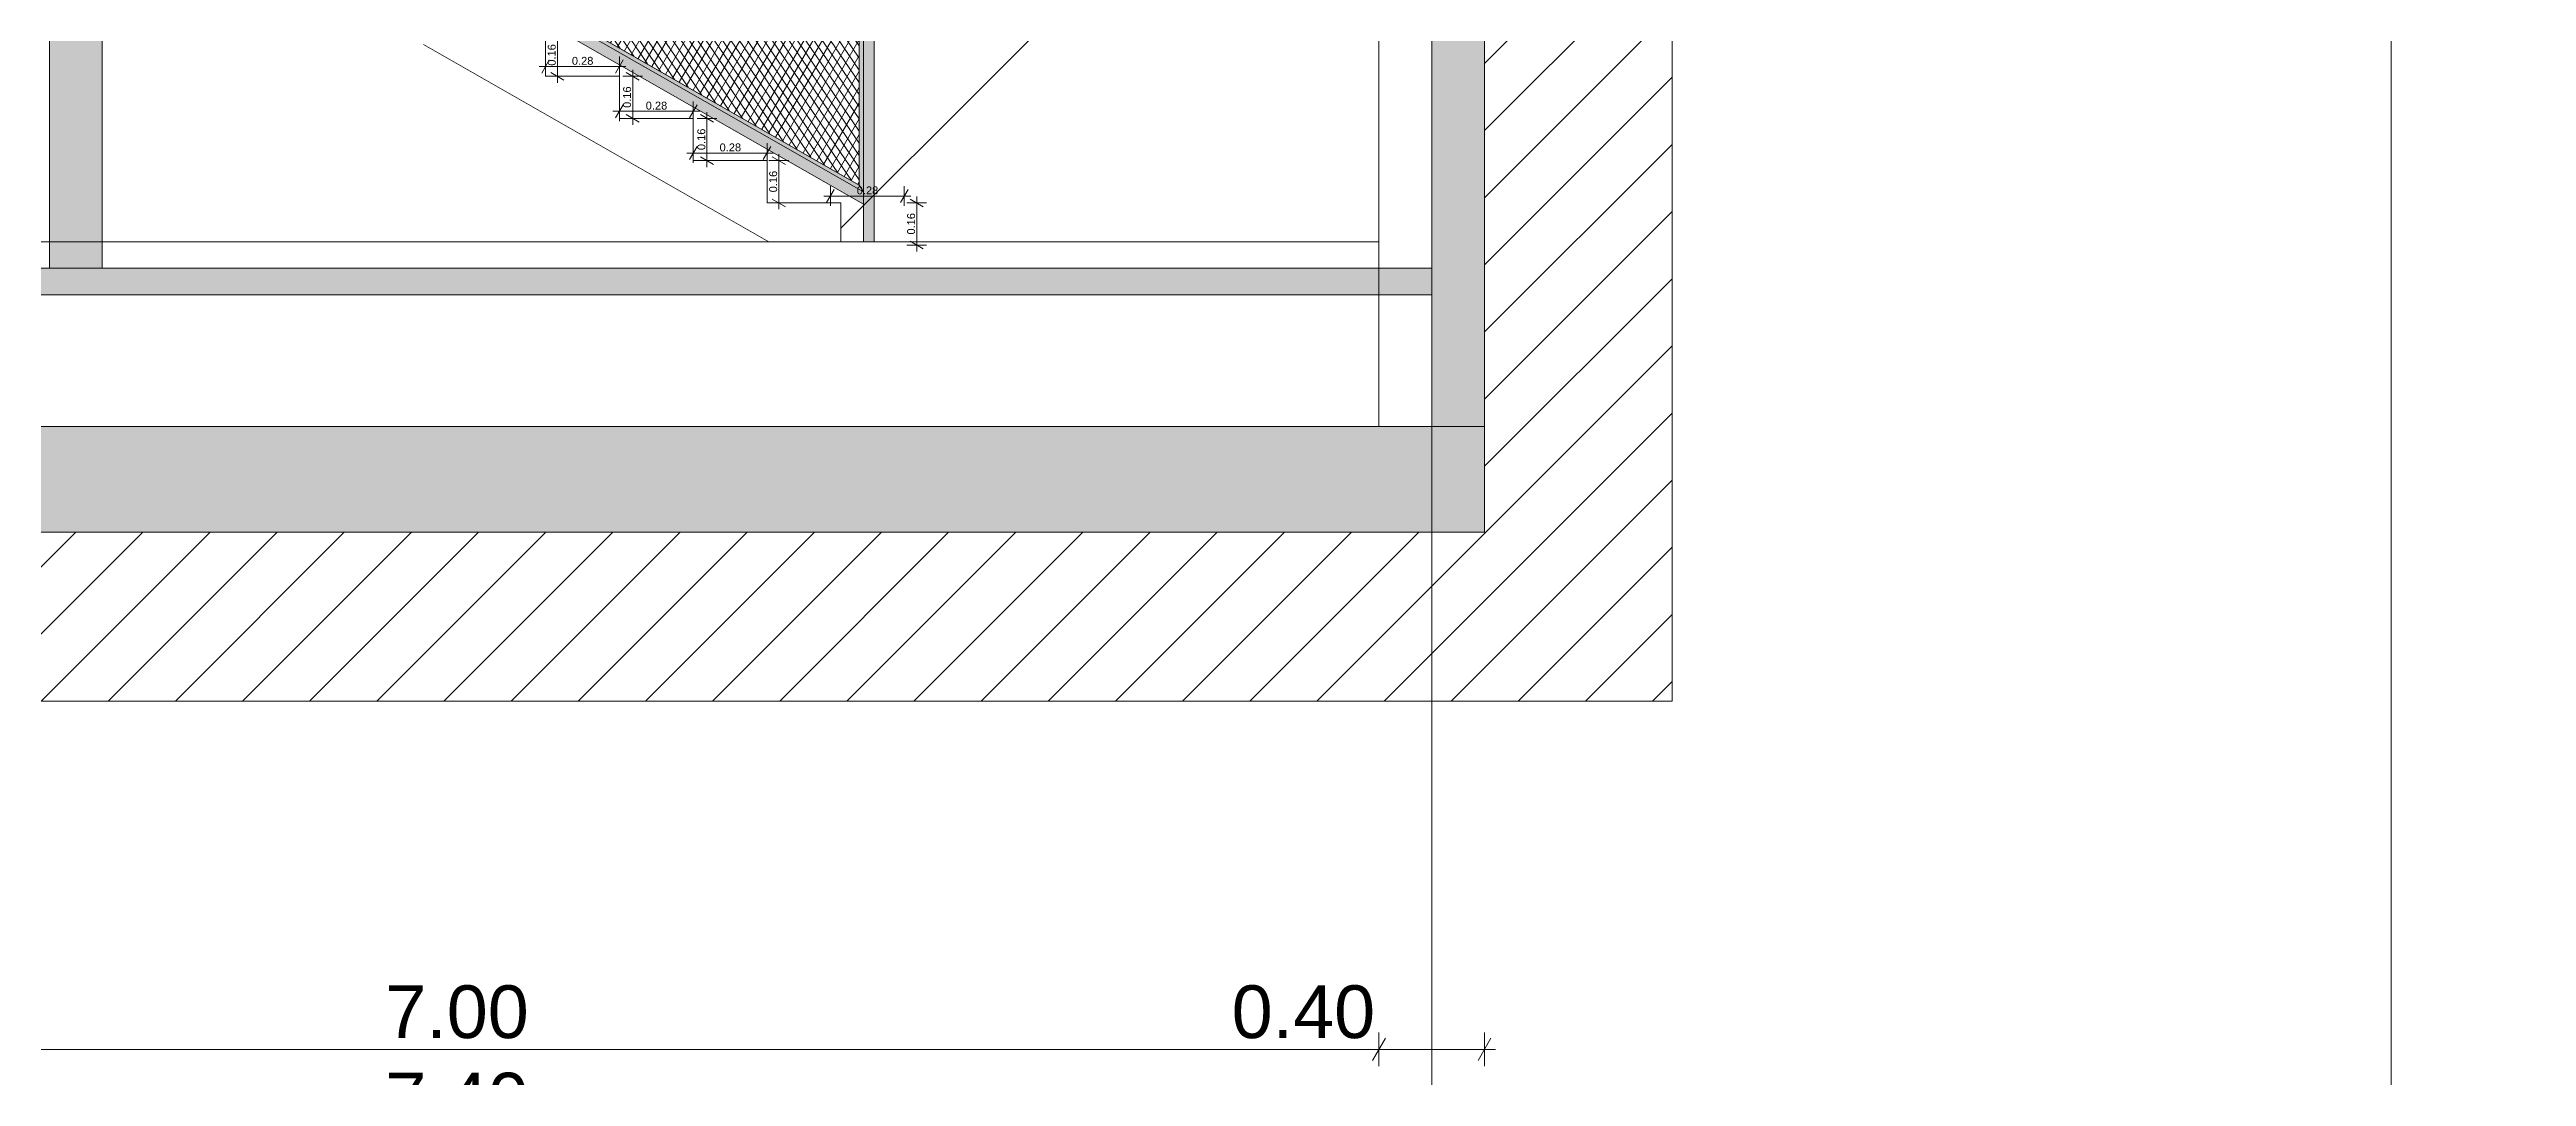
# Model space of a CAD drawing. Header units: millimetres. Extents: x 475206255 to 476720147, y 4620882299 to 4621447368.
# Drawn here: x 475515140 to 475524530, y 4621079088 to 4621082981 of the extents above; entities that cross this region are included whole.
import ezdxf

# ---------------------------------------------------------------- set-up
doc = ezdxf.new("R2010")
doc.units = ezdxf.units.MM
doc.header["$MEASUREMENT"] = 0
for name, color, linetype, lineweight in [('0_0 Architecture_Pen_No__7', 7, 'Continuous', 0), ('0_0 Architecture_Pen_No__8', 8, 'Continuous', 0), ('2D Drafting - General_Pen_No__250_Pen_No__7', 7, 'Continuous', 0), ('2D Drafting - General_Pen_No__250_Pen_No__7_Pen_No__154', 154, 'Continuous', 0), ('2D Drafting - General_Pen_No__250_Pen_No__7_Pen_No__250', 7, 'Continuous', 0), ('2D Drafting - General_Pen_No__250_Pen_No__7_Pen_No__7', 7, 'Continuous', 0), ('gegmebi_Pen_No__7_Pen_No__250', 7, 'Continuous', 0), ('gegmebi_Pen_No__7_Pen_No__7_Pen_No__5', 5, 'Continuous', 0), ('kar-panjara_Pen_No__7_Pen_No__250', 7, 'Continuous', 0), ('New_2D Drafting - General_Pen_No__1', 1, 'Continuous', 0), ('New_2D Drafting - General_Pen_No__4', 7, 'Continuous', 0), ('New_2D Drafting - General_Pen_No__7_Pen_No__250', 7, 'Continuous', 0), ('New_2D Drafting - General_Pen_No__7_Pen_No__7', 7, 'Continuous', 0), ('New_Doors_Pen_No__7_Pen_No__7_Pen_No__250', 7, 'Continuous', 0), ('New_Structural - Bearing_Pen_No__1', 1, 'Continuous', 0), ('reg_nak_Pen_No__250', 7, 'Continuous', 0), ('zoma_Pen_No__142', 142, 'Continuous', 0), ('zoma_Pen_No__5_Pen_No__5_Pen_No__142', 142, 'Continuous', 0)]:
    doc.layers.add(name, color=color, linetype=linetype, lineweight=lineweight)
doc.layers.add('zoma', color=7, linetype='Continuous')
doc.styles.add('GENERATED_STYLE_2', font='arial.ttf')
doc.dimstyles.new('GENERATED_STYLE__2', dxfattribs={"dimtxt": 30.000001, "dimasz": 38, "dimexe": 0.18, "dimexo": 3, "dimgap": 0, "dimtad": 1, "dimlfac": 0.001, "dimzin": 0, "dimdsep": 46, "dimtxsty": 'GENERATED_STYLE_2', "dimblk": 'ARROWHEAD_2', "dimblk1": 'ARROWHEAD_2', "dimblk2": 'ARROWHEAD_2', "dimcen": 0.09, "dimclrd": 142, "dimclre": 142, "dimclrt": 142, "dimadec": 0, "dimazin": 0, "dimtfac": 1, "dimtdec": 4, "dimtmove": 0, "dimatfit": 3, "dimfxl": 1, "dimtolj": 1, "dimtzin": 0, "dimarcsym": 0})
doc.dimstyles.new('GENERATED_STYLE__3', dxfattribs={"dimtxt": 200, "dimasz": 64.421331, "dimexe": 0.18, "dimexo": 3, "dimgap": 0, "dimtad": 1, "dimtih": 1, "dimtoh": 1, "dimlfac": 0.001, "dimzin": 0, "dimdsep": 46, "dimtxsty": 'GENERATED_STYLE_2', "dimblk": 'ARROWHEAD_2', "dimblk1": 'ARROWHEAD_2', "dimblk2": 'ARROWHEAD_2', "dimcen": 0.09, "dimclrd": 142, "dimclre": 142, "dimclrt": 142, "dimadec": 0, "dimazin": 0, "dimtfac": 1, "dimtdec": 4, "dimtmove": 0, "dimatfit": 3, "dimfxl": 1, "dimtolj": 1, "dimtzin": 0, "dimarcsym": 0})
doc.dimstyles.new('GENERATED_STYLE__4', dxfattribs={"dimtxt": 30.000001, "dimasz": 38, "dimexe": 0.18, "dimexo": 3, "dimgap": 0, "dimtad": 1, "dimtih": 1, "dimtoh": 1, "dimlfac": 0.001, "dimzin": 0, "dimdsep": 46, "dimtxsty": 'GENERATED_STYLE_2', "dimblk": 'ARROWHEAD_2', "dimblk1": 'ARROWHEAD_2', "dimblk2": 'ARROWHEAD_2', "dimcen": 0.09, "dimclrd": 142, "dimclre": 142, "dimclrt": 142, "dimadec": 0, "dimazin": 0, "dimtfac": 1, "dimtdec": 4, "dimtmove": 0, "dimatfit": 3, "dimfxl": 1, "dimtolj": 1, "dimtzin": 0, "dimarcsym": 0})

# ---------------------------------------------------------------- blocks, each defined once
blk = doc.blocks.new('*D36', base_point=(475826095.8, 4621095193.2))
at = {"layer": 'zoma_Pen_No__142', "color": 142, "linetype": 'Continuous', "lineweight": 0, "transparency": 16777216}
for p, q in [((475505379.7, 4621078417), (475505379.7, 4621078544.1)), ((475520579.7, 4621078417), (475520579.7, 4621078544.1)), ((475505338.3, 4621078480.5), (475505379.7, 4621078480.5)), ((475505404.2, 4621078522.9), (475505355.3, 4621078438.2)), ((475505379.7, 4621078480.5), (475520579.7, 4621078480.5)), ((475520555.2, 4621078438.2), (475520604.1, 4621078522.9)), ((475520579.7, 4621078480.5), (475520621.1, 4621078480.5))]:
    blk.add_line(p, q, dxfattribs=at)
at = {"layer": 'zoma_Pen_No__142', "color": 142, "lineweight": 0, "transparency": 16777216, "insert": (475512636.5, 4621078520.5), "char_height": 200, "attachment_point": 7, "style": 'GENERATED_STYLE_2'}
blk.add_mtext('\\A1;{\\pql;\\fArial|b0|i0|c204|p0;\\W1.000000;15.20}', dxfattribs=at)
blk = doc.blocks.new('ARROWHEAD_2')
at = {"color": 0, "linetype": 'Continuous', "lineweight": 0}
for p, q in [((0, 0), (-1, 0)), ((-0.38, -0.66), (0.38, 0.66))]:
    blk.add_line(p, q, dxfattribs=at)
blk = doc.blocks.new('*D40', base_point=(475826095.8, 4621095193.2))
at = {"layer": 'zoma_Pen_No__142', "color": 142, "linetype": 'Continuous', "lineweight": 0, "transparency": 16777216}
for p, q in [((475513204.2, 4621079233.1), (475513155.3, 4621079148.3)), ((475513179.7, 4621079127.1), (475513179.7, 4621079254.3)), ((475520204.1, 4621079233.1), (475520155.2, 4621079148.3)), ((475520179.7, 4621079127.1), (475520179.7, 4621079254.3)), ((475513179.7, 4621079190.7), (475520179.7, 4621079190.7))]:
    blk.add_line(p, q, dxfattribs=at)
at = {"layer": 'zoma_Pen_No__142', "color": 142, "lineweight": 0, "transparency": 16777216, "char_height": 200, "attachment_point": 7, "style": 'GENERATED_STYLE_2'}
for s, insert in [('\\A1;{\\pql;\\fArial|b0|i0|c204|p0;\\W1.000000;7.00}', (475516412.8, 4621079230.7)), ('\\A1;{\\pql;\\fArial|b0|i0|c204|p0;\\W1.000000;0.40}', (475519621.3, 4621079230.7))]:
    blk.add_mtext(s, dxfattribs=dict(at, insert=insert))
blk = doc.blocks.new('*D41', base_point=(475826095.8, 4621095193.2))
at = {"layer": 'zoma_Pen_No__142', "color": 142, "linetype": 'Continuous', "lineweight": 0, "transparency": 16777216}
for p, q in [((475520204.1, 4621079233.1), (475520155.2, 4621079148.3)), ((475520179.7, 4621079127.1), (475520179.7, 4621079254.3)), ((475520555.2, 4621079148.3), (475520604.1, 4621079233.1)), ((475520579.7, 4621079127.1), (475520579.7, 4621079254.3)), ((475520179.7, 4621079190.7), (475520579.7, 4621079190.7)), ((475520579.7, 4621079190.7), (475520621.1, 4621079190.7))]:
    blk.add_line(p, q, dxfattribs=at)
blk = doc.blocks.new('*D43', base_point=(475826095.8, 4621095193.2))
at = {"layer": 'zoma_Pen_No__142', "color": 142, "linetype": 'Continuous', "lineweight": 0, "transparency": 16777216}
for p, q in [((475512979.7, 4621078795.9), (475512979.7, 4621078923.1)), ((475520379.7, 4621078795.9), (475520379.7, 4621078923.1)), ((475513004.2, 4621078901.9), (475512955.3, 4621078817.1)), ((475512979.7, 4621078859.5), (475520379.7, 4621078859.5)), ((475520355.2, 4621078817.1), (475520404.1, 4621078901.9)), ((475520379.7, 4621078859.5), (475520421.1, 4621078859.5))]:
    blk.add_line(p, q, dxfattribs=at)
at = {"layer": 'zoma_Pen_No__142', "color": 142, "lineweight": 0, "transparency": 16777216, "insert": (475516412.8, 4621078899.5), "char_height": 200, "attachment_point": 7, "style": 'GENERATED_STYLE_2'}
blk.add_mtext('\\A1;{\\pql;\\fArial|b0|i0|c204|p0;\\W1.000000;7.40}', dxfattribs=at)
blk = doc.blocks.new('*D44', base_point=(475826095.8, 4621095193.2))
at = {"layer": 'zoma_Pen_No__142', "color": 142, "linetype": 'Continuous', "lineweight": 0, "transparency": 16777216}
for p, q in [((475518464.8, 4621082399.8), (475518389.8, 4621082399.8)), ((475518452.3, 4621082385.3), (475518402.3, 4621082414.2)), ((475518427.3, 4621082399.8), (475518427.3, 4621082424.2)), ((475518427.3, 4621082239.8), (475518427.3, 4621082399.8)), ((475518464.8, 4621082239.8), (475518389.8, 4621082239.8)), ((475518402.3, 4621082254.2), (475518452.3, 4621082225.3)), ((475518427.3, 4621082215.3), (475518427.3, 4621082239.8))]:
    blk.add_line(p, q, dxfattribs=at)
at = {"layer": 'zoma_Pen_No__142', "color": 142, "lineweight": 0, "transparency": 16777216, "insert": (475518421.3, 4621082279.7), "char_height": 30, "attachment_point": 7, "rotation": 90, "style": 'GENERATED_STYLE_2'}
blk.add_mtext('\\A1;{\\pql;\\fArial|b0|i0|c204|p0;\\W1.000000;0.16}', dxfattribs=at)
blk = doc.blocks.new('*D45', base_point=(475826095.8, 4621095193.2))
at = {"layer": 'zoma_Pen_No__142', "color": 142, "linetype": 'Continuous', "lineweight": 0, "transparency": 16777216}
for p, q in [((475517929.4, 4621082545.3), (475517879.4, 4621082574.2)), ((475517904.4, 4621082559.8), (475517904.4, 4621082584.2)), ((475517941.9, 4621082559.8), (475517866.9, 4621082559.8)), ((475517904.4, 4621082399.8), (475517904.4, 4621082559.8)), ((475517941.9, 4621082399.8), (475517866.9, 4621082399.8)), ((475517879.4, 4621082414.2), (475517929.4, 4621082385.3)), ((475517904.4, 4621082375.3), (475517904.4, 4621082399.8))]:
    blk.add_line(p, q, dxfattribs=at)
at = {"layer": 'zoma_Pen_No__142', "color": 142, "lineweight": 0, "transparency": 16777216, "insert": (475517898.4, 4621082439.7), "char_height": 30, "attachment_point": 7, "rotation": 90, "style": 'GENERATED_STYLE_2'}
blk.add_mtext('\\A1;{\\pql;\\fArial|b0|i0|c204|p0;\\W1.000000;0.16}', dxfattribs=at)
blk = doc.blocks.new('*D46', base_point=(475826095.8, 4621095193.2))
at = {"layer": 'zoma_Pen_No__142', "color": 142, "linetype": 'Continuous', "lineweight": 0, "transparency": 16777216}
for p, q in [((475517669.6, 4621082719.8), (475517594.6, 4621082719.8)), ((475517657.1, 4621082705.3), (475517607.1, 4621082734.2)), ((475517632.1, 4621082719.8), (475517632.1, 4621082744.2)), ((475517632.1, 4621082559.8), (475517632.1, 4621082719.8)), ((475517607.1, 4621082574.2), (475517657.1, 4621082545.3)), ((475517669.6, 4621082559.8), (475517594.6, 4621082559.8)), ((475517632.1, 4621082535.3), (475517632.1, 4621082559.8))]:
    blk.add_line(p, q, dxfattribs=at)
at = {"layer": 'zoma_Pen_No__142', "color": 142, "lineweight": 0, "transparency": 16777216, "insert": (475517626.1, 4621082599.7), "char_height": 30, "attachment_point": 7, "rotation": 90, "style": 'GENERATED_STYLE_2'}
blk.add_mtext('\\A1;{\\pql;\\fArial|b0|i0|c204|p0;\\W1.000000;0.16}', dxfattribs=at)
blk = doc.blocks.new('*D47', base_point=(475826095.8, 4621095193.2))
at = {"layer": 'zoma_Pen_No__142', "color": 142, "linetype": 'Continuous', "lineweight": 0, "transparency": 16777216}
for p, q in [((475517388, 4621082879.8), (475517313, 4621082879.8)), ((475517375.5, 4621082865.3), (475517325.5, 4621082894.2)), ((475517350.5, 4621082879.8), (475517350.5, 4621082904.2)), ((475517350.5, 4621082719.8), (475517350.5, 4621082879.8)), ((475517388, 4621082719.8), (475517313, 4621082719.8)), ((475517325.5, 4621082734.2), (475517375.5, 4621082705.3)), ((475517350.5, 4621082695.3), (475517350.5, 4621082719.8))]:
    blk.add_line(p, q, dxfattribs=at)
at = {"layer": 'zoma_Pen_No__142', "color": 142, "lineweight": 0, "transparency": 16777216, "insert": (475517344.5, 4621082759.7), "char_height": 30, "attachment_point": 7, "rotation": 90, "style": 'GENERATED_STYLE_2'}
blk.add_mtext('\\A1;{\\pql;\\fArial|b0|i0|c204|p0;\\W1.000000;0.16}', dxfattribs=at)
blk = doc.blocks.new('*D48', base_point=(475826095.8, 4621095193.2))
at = {"layer": 'zoma_Pen_No__142', "color": 142, "linetype": 'Continuous', "lineweight": 0, "transparency": 16777216}
for p, q in [((475517090, 4621083025.3), (475517040, 4621083054.2)), ((475517065, 4621083039.8), (475517065, 4621083064.2)), ((475517102.5, 4621083039.8), (475517027.5, 4621083039.8)), ((475517065, 4621082879.8), (475517065, 4621083039.8)), ((475517102.5, 4621082879.8), (475517027.5, 4621082879.8)), ((475517040, 4621082894.2), (475517090, 4621082865.3)), ((475517065, 4621082855.3), (475517065, 4621082879.8))]:
    blk.add_line(p, q, dxfattribs=at)
at = {"layer": 'zoma_Pen_No__142', "color": 142, "lineweight": 0, "transparency": 16777216, "insert": (475517059, 4621082919.7), "char_height": 30, "attachment_point": 7, "rotation": 90, "style": 'GENERATED_STYLE_2'}
blk.add_mtext('\\A1;{\\pql;\\fArial|b0|i0|c204|p0;\\W1.000000;0.16}', dxfattribs=at)
blk = doc.blocks.new('*D50', base_point=(475826095.8, 4621095193.2))
at = {"layer": 'zoma_Pen_No__142', "color": 142, "linetype": 'Continuous', "lineweight": 0, "transparency": 16777216}
for p, q in [((475517020, 4621082879.3), (475517020, 4621082954.3)), ((475517300, 4621082879.3), (475517300, 4621082954.3)), ((475516995.5, 4621082916.8), (475517020, 4621082916.8)), ((475517034.4, 4621082941.8), (475517005.5, 4621082891.8)), ((475517020, 4621082916.8), (475517300, 4621082916.8)), ((475517285.5, 4621082891.8), (475517314.4, 4621082941.8)), ((475517300, 4621082916.8), (475517324.4, 4621082916.8))]:
    blk.add_line(p, q, dxfattribs=at)
at = {"layer": 'zoma_Pen_No__142', "color": 142, "lineweight": 0, "transparency": 16777216, "insert": (475517119.9, 4621082922.8), "char_height": 30, "attachment_point": 7, "style": 'GENERATED_STYLE_2'}
blk.add_mtext('\\A1;{\\pql;\\fArial|b0|i0|c204|p0;\\W1.000000;0.28}', dxfattribs=at)
blk = doc.blocks.new('*D52', base_point=(475826095.8, 4621095193.2))
at = {"layer": 'zoma_Pen_No__142', "color": 142, "linetype": 'Continuous', "lineweight": 0, "transparency": 16777216}
for p, q in [((475517314.4, 4621082772), (475517285.5, 4621082722)), ((475517300, 4621082709.5), (475517300, 4621082784.5)), ((475517565.5, 4621082722), (475517594.4, 4621082772)), ((475517580, 4621082709.5), (475517580, 4621082784.5)), ((475517275.5, 4621082747), (475517300, 4621082747)), ((475517300, 4621082747), (475517580, 4621082747)), ((475517580, 4621082747), (475517604.4, 4621082747))]:
    blk.add_line(p, q, dxfattribs=at)
at = {"layer": 'zoma_Pen_No__142', "color": 142, "lineweight": 0, "transparency": 16777216, "insert": (475517399.9, 4621082753), "char_height": 30, "attachment_point": 7, "style": 'GENERATED_STYLE_2'}
blk.add_mtext('\\A1;{\\pql;\\fArial|b0|i0|c204|p0;\\W1.000000;0.28}', dxfattribs=at)
blk = doc.blocks.new('*D53', base_point=(475826095.8, 4621095193.2))
at = {"layer": 'zoma_Pen_No__142', "color": 142, "linetype": 'Continuous', "lineweight": 0, "transparency": 16777216}
for p, q in [((475517555.5, 4621082588.6), (475517580, 4621082588.6)), ((475517594.4, 4621082613.6), (475517565.5, 4621082563.6)), ((475517580, 4621082551.1), (475517580, 4621082626.1)), ((475517580, 4621082588.6), (475517860, 4621082588.6)), ((475517845.5, 4621082563.6), (475517874.4, 4621082613.6)), ((475517860, 4621082551.1), (475517860, 4621082626.1)), ((475517860, 4621082588.6), (475517884.4, 4621082588.6))]:
    blk.add_line(p, q, dxfattribs=at)
at = {"layer": 'zoma_Pen_No__142', "color": 142, "lineweight": 0, "transparency": 16777216, "insert": (475517679.9, 4621082594.6), "char_height": 30, "attachment_point": 7, "style": 'GENERATED_STYLE_2'}
blk.add_mtext('\\A1;{\\pql;\\fArial|b0|i0|c204|p0;\\W1.000000;0.28}', dxfattribs=at)
blk = doc.blocks.new('*D54', base_point=(475826095.8, 4621095193.2))
at = {"layer": 'zoma_Pen_No__142', "color": 142, "linetype": 'Continuous', "lineweight": 0, "transparency": 16777216}
for p, q in [((475518075.5, 4621082425.6), (475518100, 4621082425.6)), ((475518114.4, 4621082450.6), (475518085.5, 4621082400.6)), ((475518100, 4621082388.1), (475518100, 4621082463.1)), ((475518100, 4621082425.6), (475518380, 4621082425.6)), ((475518365.5, 4621082400.6), (475518394.4, 4621082450.6)), ((475518380, 4621082388.1), (475518380, 4621082463.1)), ((475518380, 4621082425.6), (475518404.4, 4621082425.6))]:
    blk.add_line(p, q, dxfattribs=at)
at = {"layer": 'zoma_Pen_No__142', "color": 142, "lineweight": 0, "transparency": 16777216, "insert": (475518199.9, 4621082431.6), "char_height": 30, "attachment_point": 7, "style": 'GENERATED_STYLE_2'}
blk.add_mtext('\\A1;{\\pql;\\fArial|b0|i0|c204|p0;\\W1.000000;0.28}', dxfattribs=at)
blk = doc.blocks.new('*D72', base_point=(475826095.8, 4621095193.2))
at = {"layer": 'zoma_Pen_No__142', "color": 142, "linetype": 'Continuous', "lineweight": 0, "transparency": 16777216}
for p, q in [((475515315.3, 4621083247.3), (475515339.8, 4621083247.3)), ((475515354.2, 4621083272.3), (475515325.4, 4621083222.3)), ((475515339.8, 4621083209.8), (475515339.8, 4621083284.8)), ((475515339.8, 4621083247.3), (475516740, 4621083247.3)), ((475516725.6, 4621083222.3), (475516754.4, 4621083272.3)), ((475516740, 4621083209.8), (475516740, 4621083284.8)), ((475516740, 4621083247.3), (475516764.5, 4621083247.3))]:
    blk.add_line(p, q, dxfattribs=at)
at = {"layer": 'zoma_Pen_No__142', "color": 142, "lineweight": 0, "transparency": 16777216, "insert": (475515999.9, 4621083253.3), "char_height": 30, "attachment_point": 7, "style": 'GENERATED_STYLE_2'}
blk.add_mtext('\\A1;{\\pql;\\fArial|b0|i0|c204|p0;\\W1.000000;1.40}', dxfattribs=at)
blk = doc.blocks.new('*D79', base_point=(475826095.8, 4621095193.2))
at = {"layer": 'zoma_Pen_No__142', "color": 142, "linetype": 'Continuous', "lineweight": 0, "transparency": 16777216}
for p, q in [((475518464.8, 4621082399.8), (475518389.8, 4621082399.8)), ((475518452.3, 4621082385.3), (475518402.3, 4621082414.2)), ((475518427.3, 4621082399.8), (475518427.3, 4621082424.2)), ((475518427.3, 4621082239.8), (475518427.3, 4621082399.8)), ((475518464.8, 4621082239.8), (475518389.8, 4621082239.8)), ((475518402.3, 4621082254.2), (475518452.3, 4621082225.3)), ((475518427.3, 4621082215.3), (475518427.3, 4621082239.8))]:
    blk.add_line(p, q, dxfattribs=at)
at = {"layer": 'zoma_Pen_No__142', "color": 142, "lineweight": 0, "transparency": 16777216, "insert": (475518421.3, 4621082279.7), "char_height": 30, "attachment_point": 7, "rotation": 90, "style": 'GENERATED_STYLE_2'}
blk.add_mtext('\\A1;{\\pql;\\fArial|b0|i0|c204|p0;\\W1.000000;0.16}', dxfattribs=at)
blk = doc.blocks.new('*D80', base_point=(475826095.8, 4621095193.2))
at = {"layer": 'zoma_Pen_No__142', "color": 142, "linetype": 'Continuous', "lineweight": 0, "transparency": 16777216}
for p, q in [((475517929.4, 4621082545.3), (475517879.4, 4621082574.2)), ((475517904.4, 4621082559.8), (475517904.4, 4621082584.2)), ((475517941.9, 4621082559.8), (475517866.9, 4621082559.8)), ((475517904.4, 4621082399.8), (475517904.4, 4621082559.8)), ((475517941.9, 4621082399.8), (475517866.9, 4621082399.8)), ((475517879.4, 4621082414.2), (475517929.4, 4621082385.3)), ((475517904.4, 4621082375.3), (475517904.4, 4621082399.8))]:
    blk.add_line(p, q, dxfattribs=at)
at = {"layer": 'zoma_Pen_No__142', "color": 142, "lineweight": 0, "transparency": 16777216, "insert": (475517898.4, 4621082439.7), "char_height": 30, "attachment_point": 7, "rotation": 90, "style": 'GENERATED_STYLE_2'}
blk.add_mtext('\\A1;{\\pql;\\fArial|b0|i0|c204|p0;\\W1.000000;0.16}', dxfattribs=at)
blk = doc.blocks.new('*D81', base_point=(475826095.8, 4621095193.2))
at = {"layer": 'zoma_Pen_No__142', "color": 142, "linetype": 'Continuous', "lineweight": 0, "transparency": 16777216}
for p, q in [((475517669.6, 4621082719.8), (475517594.6, 4621082719.8)), ((475517657.1, 4621082705.3), (475517607.1, 4621082734.2)), ((475517632.1, 4621082719.8), (475517632.1, 4621082744.2)), ((475517632.1, 4621082559.8), (475517632.1, 4621082719.8)), ((475517607.1, 4621082574.2), (475517657.1, 4621082545.3)), ((475517669.6, 4621082559.8), (475517594.6, 4621082559.8)), ((475517632.1, 4621082535.3), (475517632.1, 4621082559.8))]:
    blk.add_line(p, q, dxfattribs=at)
at = {"layer": 'zoma_Pen_No__142', "color": 142, "lineweight": 0, "transparency": 16777216, "insert": (475517626.1, 4621082599.7), "char_height": 30, "attachment_point": 7, "rotation": 90, "style": 'GENERATED_STYLE_2'}
blk.add_mtext('\\A1;{\\pql;\\fArial|b0|i0|c204|p0;\\W1.000000;0.16}', dxfattribs=at)
blk = doc.blocks.new('*D82', base_point=(475826095.8, 4621095193.2))
at = {"layer": 'zoma_Pen_No__142', "color": 142, "linetype": 'Continuous', "lineweight": 0, "transparency": 16777216}
for p, q in [((475517388, 4621082879.8), (475517313, 4621082879.8)), ((475517375.5, 4621082865.3), (475517325.5, 4621082894.2)), ((475517350.5, 4621082879.8), (475517350.5, 4621082904.2)), ((475517350.5, 4621082719.8), (475517350.5, 4621082879.8)), ((475517388, 4621082719.8), (475517313, 4621082719.8)), ((475517325.5, 4621082734.2), (475517375.5, 4621082705.3)), ((475517350.5, 4621082695.3), (475517350.5, 4621082719.8))]:
    blk.add_line(p, q, dxfattribs=at)
at = {"layer": 'zoma_Pen_No__142', "color": 142, "lineweight": 0, "transparency": 16777216, "insert": (475517344.5, 4621082759.7), "char_height": 30, "attachment_point": 7, "rotation": 90, "style": 'GENERATED_STYLE_2'}
blk.add_mtext('\\A1;{\\pql;\\fArial|b0|i0|c204|p0;\\W1.000000;0.16}', dxfattribs=at)
blk = doc.blocks.new('*D83', base_point=(475826095.8, 4621095193.2))
at = {"layer": 'zoma_Pen_No__142', "color": 142, "linetype": 'Continuous', "lineweight": 0, "transparency": 16777216}
for p, q in [((475517090, 4621083025.3), (475517040, 4621083054.2)), ((475517065, 4621083039.8), (475517065, 4621083064.2)), ((475517102.5, 4621083039.8), (475517027.5, 4621083039.8)), ((475517065, 4621082879.8), (475517065, 4621083039.8)), ((475517102.5, 4621082879.8), (475517027.5, 4621082879.8)), ((475517040, 4621082894.2), (475517090, 4621082865.3)), ((475517065, 4621082855.3), (475517065, 4621082879.8))]:
    blk.add_line(p, q, dxfattribs=at)
at = {"layer": 'zoma_Pen_No__142', "color": 142, "lineweight": 0, "transparency": 16777216, "insert": (475517059, 4621082919.7), "char_height": 30, "attachment_point": 7, "rotation": 90, "style": 'GENERATED_STYLE_2'}
blk.add_mtext('\\A1;{\\pql;\\fArial|b0|i0|c204|p0;\\W1.000000;0.16}', dxfattribs=at)
blk = doc.blocks.new('*D1600', base_point=(475826095.8, 4621095193.2))
at = {"layer": 'zoma_Pen_No__142', "color": 142, "linetype": 'Continuous', "lineweight": 0, "transparency": 16777216}
for p, q in [((475512136.3, 4621038370.2), (475512087.3, 4621038285.5)), ((475512111.8, 4621038264.3), (475512111.8, 4621038391.4)), ((475518636.3, 4621038370.2), (475518587.3, 4621038285.5)), ((475518611.8, 4621038264.3), (475518611.8, 4621038391.4)), ((475512111.8, 4621038327.9), (475518611.8, 4621038327.9))]:
    blk.add_line(p, q, dxfattribs=at)
at = {"layer": 'zoma_Pen_No__142', "color": 142, "lineweight": 0, "transparency": 16777216, "char_height": 200, "attachment_point": 7, "style": 'GENERATED_STYLE_2'}
for s, insert in [('\\A1;{\\pql;\\fArial|b0|i0|c204|p0;\\W1.000000;6.50}', (475515094.9, 4621038367.9)), ('\\A1;{\\pql;\\fArial|b0|i0|c204|p0;\\W1.000000;0.40}', (475518053.5, 4621038367.9))]:
    blk.add_mtext(s, dxfattribs=dict(at, insert=insert))
blk = doc.blocks.new('*D1601', base_point=(475826095.8, 4621095193.2))
at = {"layer": 'zoma_Pen_No__142', "color": 142, "linetype": 'Continuous', "lineweight": 0, "transparency": 16777216}
for p, q in [((475518636.3, 4621038370.2), (475518587.3, 4621038285.5)), ((475518611.8, 4621038264.3), (475518611.8, 4621038391.4)), ((475518987.3, 4621038285.5), (475519036.3, 4621038370.2)), ((475519011.8, 4621038264.3), (475519011.8, 4621038391.4)), ((475518611.8, 4621038327.9), (475519011.8, 4621038327.9)), ((475519011.8, 4621038327.9), (475519053.2, 4621038327.9))]:
    blk.add_line(p, q, dxfattribs=at)

msp = doc.modelspace()

# ---------------------------------------------------------------- hatches: boundary and pattern name
at = {"layer": '0_0 Architecture_Pen_No__8', "linetype": 'Continuous', "lineweight": 0, "true_color": 0x404040}
msp.add_hatch(color=250, dxfattribs=at).paths.add_polyline_path([(475505379.722, 4621081551.617), (475517539.643, 4621081551.617), (475517980.8, 4621081551.617), (475520579.679, 4621081551.617), (475520579.679, 4621081151.617), (475517939.8, 4621081151.617), (475505379.75, 4621081151.617)])
at = {"layer": '2D Drafting - General_Pen_No__250_Pen_No__7', "linetype": 'Continuous', "lineweight": 0}
msp.add_hatch(color=7, dxfattribs=at).paths.add_polyline_path([(475505379.456, 4621082151.617), (475520379.679, 4621082151.617), (475520379.679, 4621082051.617), (475505379.456, 4621082051.617)])
at = {"layer": '2D Drafting - General_Pen_No__250_Pen_No__7_Pen_No__154', "linetype": 'Continuous', "lineweight": 0}
msp.add_hatch(color=154, dxfattribs=at).paths.add_polyline_path([(475520579.679, 4621081551.617), (475520379.679, 4621081551.617), (475520379.679, 4621084101.757), (475520579.679, 4621084101.757)])
at = {"layer": '2D Drafting - General_Pen_No__250_Pen_No__7_Pen_No__7', "linetype": 'Continuous', "lineweight": 0}
msp.add_hatch(color=7, dxfattribs=at).paths.add_polyline_path([(475515139.89, 4621097271.664), (475515139.89, 4621082151.617), (475515339.89, 4621082151.617), (475515339.89, 4621097271.664)])
at = {"layer": 'New_2D Drafting - General_Pen_No__1', "linetype": 'Continuous', "lineweight": 0}
h = msp.add_hatch(dxfattribs=at)
h.set_pattern_fill('BATT_INSULATION', color=1, style=0, pattern_type=2)
h.set_pattern_definition([(60, (475826095.757, 4621095193.19), (-25.980762, 15), []), (124.306619, (475826095.757, 4621095193.19), (23.8156986, 11.25), [])])
h.paths.add_polyline_path([(475517226.166, 4621083730.27), (475518209.556, 4621083168.338), (475518209.57, 4621082467.33), (475516645.34, 4621083361.163)])
for points in [[(475516603.324, 4621083334.833), (475516603.324, 4621083321.831), (475518225.053, 4621082395.136), (475518225.053, 4621082441.206), (475516630.725, 4621083352.244)], [(475516630.725, 4621083352.244), (475516645.035, 4621083361.337), (475518209.571, 4621082467.331), (475518225.053, 4621082441.206)], [(475518209.553, 4621083320.41), (475518209.57, 4621082467.33), (475518225.053, 4621082441.206), (475518225.053, 4621083328.776)], [(475518225.053, 4621082251.742), (475518265.539, 4621082251.745), (475518265.539, 4621083351.711), (475518225.053, 4621083328.776), (475518225.053, 4621082456.352), (475518225.053, 4621082363.654)]]:
    msp.add_hatch(color=1, dxfattribs=at).paths.add_polyline_path(points)
at = {"layer": 'New_2D Drafting - General_Pen_No__7_Pen_No__7', "linetype": 'Continuous', "lineweight": 0}
h = msp.add_hatch(dxfattribs=at)
h.set_pattern_fill('MASONRY_BLOCK', style=0, pattern_type=2)
h.set_pattern_definition([(45, (475826095.76, 4621095193.19), (-127.27922, 127.27922), [])])
h.paths.add_polyline_path([(475501138.778, 4621081811.85), (475501138.778, 4621082551.894), (475505379.652, 4621082551.769), (475505379.75, 4621081151.617), (475517939.8, 4621081151.617), (475518967.264, 4621081151.617), (475520579.679, 4621081151.617), (475520579.679, 4621084421.75), (475520579.679, 4621084700.839), (475524529.741, 4621084700.839), (475524529.741, 4621083961.033), (475521290.696, 4621083961.033), (475521290.696, 4621080572.7), (475521290.696, 4621080511.178), (475518727.264, 4621080511.178), (475504739.264, 4621080511.178), (475504739.264, 4621081811.85)])

# ---------------------------------------------------------------- linework, layer by layer
at = {"layer": '0_0 Architecture_Pen_No__7', "color": 7, "linetype": 'Continuous', "lineweight": 0, "flags": 128}
msp.add_lwpolyline([(475505379.722, 4621081551.617), (475517539.643, 4621081551.617), (475517980.8, 4621081551.617), (475520579.679, 4621081551.617), (475520579.679, 4621081151.617), (475517939.8, 4621081151.617), (475505379.75, 4621081151.617)], close=True, dxfattribs=at)
at = {"layer": '2D Drafting - General_Pen_No__250_Pen_No__7', "color": 7, "linetype": 'Continuous', "lineweight": 0, "flags": 128}
msp.add_lwpolyline([(475505379.456, 4621082151.617), (475520379.679, 4621082151.617), (475520379.679, 4621082051.617), (475505379.456, 4621082051.617)], close=True, dxfattribs=at)
at = {"layer": '2D Drafting - General_Pen_No__250_Pen_No__7_Pen_No__250', "color": 7, "linetype": 'Continuous', "lineweight": 0, "flags": 128}
msp.add_lwpolyline([(475515139.89, 4621097271.664), (475515139.89, 4621082151.617), (475515339.89, 4621082151.617), (475515339.89, 4621097271.664)], close=True, dxfattribs=at)
at = {"layer": '2D Drafting - General_Pen_No__250_Pen_No__7_Pen_No__7', "color": 7, "linetype": 'Continuous', "lineweight": 0, "flags": 128}
msp.add_lwpolyline([(475520579.679, 4621081551.617), (475520379.679, 4621081551.617), (475520379.679, 4621084101.757), (475520579.679, 4621084101.757)], close=True, dxfattribs=at)
at = {"layer": 'gegmebi_Pen_No__7_Pen_No__250', "color": 7, "linetype": 'Continuous', "lineweight": 0, "flags": 128}
msp.add_lwpolyline([(475520179.679, 4621082151.617), (475513179.722, 4621082151.617), (475513179.722, 4621082251.617), (475520179.679, 4621082251.617)], close=True, dxfattribs=at)
at = {"layer": 'gegmebi_Pen_No__7_Pen_No__7_Pen_No__5', "color": 5, "linetype": 'Continuous', "lineweight": 0, "flags": 128}
msp.add_lwpolyline([(475518399.635, 4621084229.065), (475519232.483, 4621083396.217), (475518139.954, 4621082303.689)], dxfattribs=at)
at = {"layer": 'kar-panjara_Pen_No__7_Pen_No__250', "color": 7, "linetype": 'Continuous', "lineweight": 0, "flags": 128}
msp.add_lwpolyline([(475520179.679, 4621084101.757), (475520179.679, 4621081551.617), (475520579.679, 4621081551.617), (475520579.679, 4621084101.757)], close=True, dxfattribs=at)
at = {"layer": 'New_2D Drafting - General_Pen_No__4', "color": 7, "linetype": 'Continuous', "lineweight": 0, "flags": 128}
for points in [[(475517226.166, 4621083730.27), (475518209.556, 4621083168.338), (475518209.57, 4621082467.33), (475516645.34, 4621083361.163)], [(475516603.324, 4621083334.833), (475516603.324, 4621083321.831), (475518225.053, 4621082395.136), (475518225.053, 4621082441.206), (475516630.725, 4621083352.244)], [(475516630.725, 4621083352.244), (475516645.035, 4621083361.337), (475518209.571, 4621082467.331), (475518225.053, 4621082441.206)], [(475518209.553, 4621083320.41), (475518209.57, 4621082467.33), (475518225.053, 4621082441.206), (475518225.053, 4621083328.776)], [(475518225.053, 4621082251.742), (475518265.539, 4621082251.745), (475518265.539, 4621083351.711), (475518225.053, 4621083328.776), (475518225.053, 4621082456.352), (475518225.053, 4621082363.654)]]:
    msp.add_lwpolyline(points, close=True, dxfattribs=at)
at = {"layer": 'New_2D Drafting - General_Pen_No__7_Pen_No__250', "color": 7, "linetype": 'Continuous', "lineweight": 0, "flags": 128}
msp.add_lwpolyline([(475501138.778, 4621081811.85), (475501138.778, 4621082551.894), (475505379.652, 4621082551.769), (475505379.75, 4621081151.617), (475517939.8, 4621081151.617), (475518967.264, 4621081151.617), (475520579.679, 4621081151.617), (475520579.679, 4621084421.75), (475520579.679, 4621084700.839), (475524529.741, 4621084700.839), (475524529.741, 4621083961.033), (475521290.696, 4621083961.033), (475521290.696, 4621080572.7), (475521290.696, 4621080511.178), (475518727.264, 4621080511.178), (475504739.264, 4621080511.178), (475504739.264, 4621081811.85)], close=True, dxfattribs=at)
at = {"layer": 'New_Doors_Pen_No__7_Pen_No__7_Pen_No__250', "color": 7, "linetype": 'Continuous', "lineweight": 0, "flags": 128}
msp.add_lwpolyline([(475518139.961, 4621082251.749), (475518139.754, 4621082399.759), (475517859.961, 4621082399.759), (475517859.961, 4621082559.759), (475517579.961, 4621082559.759), (475517579.961, 4621082719.759), (475517299.961, 4621082719.759), (475517299.961, 4621082879.759), (475517019.954, 4621082879.759), (475517019.954, 4621083039.759), (475516739.954, 4621083039.759)], dxfattribs=at)
at = {"layer": 'New_Structural - Bearing_Pen_No__1', "color": 1, "linetype": 'Continuous', "lineweight": 0}
msp.add_line((475524016.969, 4621102188.545), (475524016.969, 4621075457.219), dxfattribs=at)
at = {"layer": 'reg_nak_Pen_No__250', "color": 7, "linetype": 'Continuous', "lineweight": 0, "flags": 128}
msp.add_lwpolyline([(475516557.944, 4621082999.765), (475517866.982, 4621082251.749)], dxfattribs=at)
at = {"layer": 'zoma_Pen_No__5_Pen_No__5_Pen_No__142', "color": 142, "linetype": 'Continuous', "lineweight": 0}
msp.add_line((475520379.679, 4621084268.524), (475520379.679, 4621077885.534), dxfattribs=at)

# ---------------------------------------------------------------- dimensions: what is measured, and where the dimension line sits
at = {"layer": 'zoma', "color": 142, "linetype": 'Continuous', "lineweight": 0}
for base, p1, p2, dimstyle, picture, middle in [((475518611.799, 4621038327.867), (475512111.799, 4621090893.532), (475518611.799, 4621090493.532), 'GENERATED_STYLE__3', '*D1600', (475515353.795, 4621038467.867)), ((475519011.799, 4621038327.867), (475518611.799, 4621090493.532), (475519011.799, 4621088217.089), 'GENERATED_STYLE__3', '*D1601', (475518312.378, 4621038467.867)), ((475516740.001, 4621083247.265), (475515339.788, 4621083199.759), (475516740.001, 4621082950.191), 'GENERATED_STYLE__4', '*D72', (475516038.694, 4621083268.265)), ((475517299.954, 4621082916.813), (475517019.954, 4621082879.759), (475517299.954, 4621082879.759), 'GENERATED_STYLE__4', '*D50', (475517158.754, 4621082937.813)), ((475517579.954, 4621082746.968), (475517299.954, 4621082719.759), (475517579.954, 4621082719.759), 'GENERATED_STYLE__4', '*D52', (475517438.754, 4621082767.968)), ((475520179.679, 4621079190.695), (475513179.722, 4621082628.487), (475520179.679, 4621082341.006), 'GENERATED_STYLE__3', '*D40', (475516671.697, 4621079330.695)), ((475517859.954, 4621082588.6), (475517579.954, 4621082559.759), (475517859.954, 4621082559.759), 'GENERATED_STYLE__4', '*D53', (475517718.754, 4621082609.6)), ((475518379.958, 4621082425.641), (475518099.958, 4621082399.759), (475518379.958, 4621082399.759), 'GENERATED_STYLE__4', '*D54', (475518238.757, 4621082446.641)), ((475520579.679, 4621079190.695), (475520179.679, 4621082341.006), (475520579.679, 4621082448.811), 'GENERATED_STYLE__3', '*D41', (475519880.258, 4621079330.695)), ((475520579.679, 4621078480.55), (475505379.722, 4621081551.617), (475520579.679, 4621081151.617), 'GENERATED_STYLE__3', '*D36', (475512971.528, 4621078620.55)), ((475520379.679, 4621078859.494), (475512979.722, 4621080101.411), (475520379.679, 4621079894.425), 'GENERATED_STYLE__3', '*D43', (475516671.697, 4621078999.494))]:
    dim = msp.add_linear_dim(base=base, p1=p1, p2=p2, dimstyle=dimstyle, dxfattribs=at)
    dim.commit()
    dim.dimension.update_dxf_attribs({"geometry": picture, "text_midpoint": middle, "dimtype": 160})
for base, p1, p2, picture, middle in [((475517064.972, 4621083039.759), (475517019.954, 4621082879.759), (475517019.954, 4621083039.759), '*D48', (475517043.972, 4621082958.558)), ((475517064.972, 4621083039.759), (475517019.954, 4621082879.759), (475517019.954, 4621083039.759), '*D83', (475517043.972, 4621082958.558)), ((475517350.545, 4621082879.759), (475517299.954, 4621082719.759), (475517299.954, 4621082879.759), '*D47', (475517329.545, 4621082798.558)), ((475517350.545, 4621082879.759), (475517299.954, 4621082719.759), (475517299.954, 4621082879.759), '*D82', (475517329.545, 4621082798.558)), ((475517632.133, 4621082719.759), (475517579.954, 4621082559.759), (475517579.954, 4621082719.759), '*D46', (475517611.133, 4621082638.558)), ((475517632.133, 4621082719.759), (475517579.954, 4621082559.759), (475517579.954, 4621082719.759), '*D81', (475517611.133, 4621082638.558)), ((475517904.423, 4621082559.759), (475517859.954, 4621082399.759), (475517859.954, 4621082559.759), '*D45', (475517883.423, 4621082478.558)), ((475517904.423, 4621082559.759), (475517859.954, 4621082399.759), (475517859.954, 4621082559.759), '*D80', (475517883.423, 4621082478.558)), ((475518427.342, 4621082399.759), (475518379.958, 4621082239.759), (475518379.958, 4621082399.759), '*D44', (475518406.342, 4621082318.558)), ((475518427.342, 4621082399.759), (475518379.958, 4621082239.759), (475518379.958, 4621082399.759), '*D79', (475518406.342, 4621082318.558))]:
    dim = msp.add_linear_dim(base=base, p1=p1, p2=p2, angle=90, dimstyle='GENERATED_STYLE__2', dxfattribs=at)
    dim.commit()
    dim.dimension.update_dxf_attribs({"geometry": picture, "text_midpoint": middle, "dimtype": 160, "text_rotation": 90})

doc.saveas('drawing.dxf')
